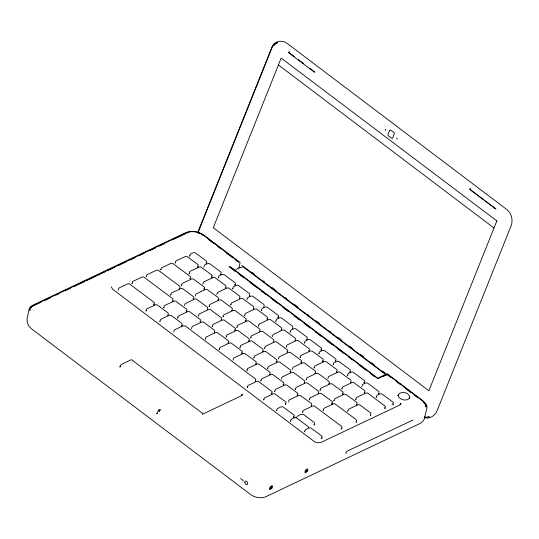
<?xml version="1.0" encoding="UTF-8"?>
<svg xmlns="http://www.w3.org/2000/svg" width="539" height="539" viewBox="0 0 539 539"><rect width="100%" height="100%" fill="white"/><g stroke="black" fill="none" stroke-linecap="round" stroke-linejoin="round"><path stroke-width="0.81" d="M167.973 314.992L167.966 315.531L168.323 313.307L167.892 312.782L157.058 304.784L155.421 304.831L146.682 308.975L145.894 311.07L146.332 310.666M172.749 300.87L172.743 301.409L173.1 299.185L172.669 298.66L143.745 276.985L142.114 277.026L132.634 281.526L131.846 283.615L132.284 283.211M179.635 288.345L179.628 288.877L179.986 286.654L179.554 286.128L158.156 270.147L156.526 270.194L147.046 274.688L146.258 276.783L146.696 276.372M181.832 325.475L181.825 326.007L182.182 323.784L181.751 323.259L170.917 315.268L169.28 315.308L160.541 319.459L159.753 321.547L160.191 321.143M207.36 309.305L207.353 309.844L207.71 307.621L207.272 307.095L196.331 299.017L194.7 299.064L185.221 303.558L184.432 305.647M214.333 332.314L214.327 332.853L214.684 330.629L214.246 330.104L203.311 322.026L201.674 322.073L192.194 326.567L191.406 328.662M218.127 299.711L218.12 300.25L218.477 298.027L218.039 297.501L207.097 289.423L205.467 289.47L195.987 293.964L195.199 296.059M220.761 274.055L220.754 274.587L221.111 272.363L220.673 271.838L209.395 263.51L207.764 263.551L204.638 265.033L203.85 267.128M221.219 319.789L221.212 320.328L221.569 318.098L221.138 317.572L210.197 309.501L208.559 309.541L199.08 314.042L198.291 316.13L198.736 315.726M225.693 287.705L225.693 288.237L226.043 286.014L225.612 285.488L214.758 277.477L213.121 277.524L203.641 282.018L202.853 284.114M228.192 342.797L228.186 343.336L228.543 341.113L228.112 340.587L217.17 332.509L215.533 332.556L206.06 337.05L205.265 339.139L205.709 338.735M231.986 310.194L231.979 310.733L232.336 308.51L231.905 307.985L220.963 299.906L219.326 299.953L209.846 304.447L209.058 306.536L209.503 306.132M239.585 298.202L239.579 298.741L239.936 296.517L239.498 295.992L228.644 287.981L227.007 288.021L217.534 292.522L216.739 294.611M248.937 340.749L248.937 341.288L249.287 339.065L248.856 338.539L237.915 330.461L236.284 330.508L226.804 335.002L226.016 337.097L226.454 336.693M249.476 295.77L249.469 296.309L249.826 294.085L249.395 293.56L238.11 285.225L236.48 285.272L233.353 286.755L232.565 288.843L233.003 288.439M253.471 308.706L253.465 309.245L253.822 307.021L253.391 306.496L242.53 298.485L240.899 298.525L231.42 303.026L230.631 305.114L231.069 304.71M255.365 381.08L255.358 381.619L255.715 379.395L255.284 378.87L185.531 326.122L183.145 325.792L174.4 329.942L173.612 332.031M255.917 363.758L255.91 364.297L256.268 362.073L255.83 361.548L244.888 353.469L243.257 353.517L233.778 358.011L232.989 360.106M259.704 331.155L259.704 331.694L260.054 329.47L259.623 328.945L248.681 320.867L247.051 320.914L237.571 325.408L236.783 327.503L237.221 327.099M262.803 351.233L262.796 351.772L263.153 349.548L262.715 349.023L251.774 340.944L250.143 340.992L240.663 345.486L239.875 347.574L240.313 347.17M269.776 374.241L269.769 374.78L270.127 372.557L269.695 372.031L258.754 363.953L257.116 364L247.637 368.494L246.849 370.589L247.293 370.178M273.569 341.638L273.563 342.177L273.92 339.954L273.482 339.429L262.54 331.35L260.91 331.397L251.43 335.891L250.642 337.987L251.08 337.576M281.25 329.713L281.243 330.252L281.601 328.022L281.163 327.503L270.308 319.486L268.671 319.533L259.198 324.027L258.403 326.122L258.848 325.718M292.549 328.345L292.549 328.884L292.899 326.654L292.468 326.135L281.19 317.801L279.552 317.842L276.433 319.324L275.638 321.419L276.083 321.015M295.136 340.217L295.129 340.749L295.487 338.526L295.055 338L284.194 329.989L282.564 330.036L273.084 334.53L272.296 336.626M304.38 382.677L304.38 383.216L304.73 380.992L304.299 380.467L293.357 372.388L291.727 372.436L282.247 376.929L281.459 379.025M306.913 339.199L306.907 339.738L307.257 337.515L306.826 336.99L295.547 328.655L293.917 328.702L290.791 330.185L289.995 332.273L290.44 331.869M309.022 350.714L309.022 351.253L309.373 349.029L308.941 348.504L298.087 340.493L296.45 340.54L286.97 345.034L286.182 347.123L286.627 346.718M311.36 405.685L311.353 406.224L311.71 404.001L311.272 403.475L300.331 395.397L298.7 395.444L289.221 399.938L288.432 402.033M314.129 424.611L314.122 425.15L314.48 422.926L314.042 422.401L303.855 414.693C301.16 413.413 297.258 415.549 296.079 418.136M315.153 373.082L315.147 373.621L315.497 371.398L315.066 370.872L304.124 362.794L302.494 362.841L293.014 367.335L292.226 369.431M318.246 393.16L318.239 393.699L318.596 391.476L318.158 390.95L307.217 382.872L305.586 382.919L296.106 387.413L295.318 389.502L295.756 389.097M329.012 383.566L329.006 384.105L329.363 381.881L328.925 381.356L317.983 373.278L316.353 373.325L306.873 377.819L306.085 379.914L306.523 379.503M335.629 360.921L335.622 361.453L335.979 359.23L335.541 358.704L324.262 350.377L322.632 350.417L319.506 351.9L318.717 353.995L319.155 353.591M336.801 371.721L336.794 372.26L337.151 370.037L336.713 369.511L325.859 361.501L324.229 361.541L314.749 366.042L313.961 368.13L314.399 367.726M349.986 371.775L349.979 372.314L350.337 370.091L349.905 369.565L338.62 361.231L336.99 361.278L333.863 362.76L333.075 364.849L333.513 364.445M350.687 382.225L350.687 382.764L351.037 380.541L350.606 380.015L339.745 371.998L338.115 372.045L328.635 376.539L327.847 378.634M356.185 421.848L356.178 422.387L356.528 420.164L356.097 419.638L334.941 403.832L333.304 403.879L323.831 408.373L323.036 410.469L323.481 410.064M356.73 404.533L356.73 405.065L357.081 402.842L356.65 402.316L345.708 394.245L344.071 394.285L334.598 398.786L333.803 400.875L334.247 400.47M364.58 392.729L364.573 393.261L364.923 391.038L364.492 390.512L353.638 382.501L352.001 382.549L342.528 387.042L341.733 389.138L342.177 388.734M370.596 415.01L370.589 415.549L370.94 413.325L370.509 412.8L359.567 404.722L357.936 404.769L348.457 409.263L347.668 411.358L348.106 410.954M378.701 393.497L378.701 394.029L379.052 391.806L378.621 391.28L367.342 382.953L365.705 382.993L362.585 384.475L361.79 386.571M29.948 310.087L29.861 310.498L30.373 308.234L31.585 306.624L33.229 305.546L186.811 232.68C192.127 230.631 198.379 231.777 203.041 234.91L238.703 261.887L238.622 262.298L235.314 259.798M118.169 290.103L118.957 288.015L127.703 283.864L129.333 283.824L154.026 302.298L154.464 302.824L154.107 305.047L153.676 303.983M120.136 366.331L119.968 367.16L120.325 365.53L121.679 364.283L131.482 359.634L202.617 413.42L202.442 414.248L240.731 396.084L242.085 394.844M160.083 409.849L160.164 409.438L159.261 411.372L159.989 410.199M238.939 268.031L240.084 262.5L203.641 234.943C198.588 231.548 191.81 230.301 186.043 232.518L32.367 305.431L30.595 306.597L29.281 308.348L27.017 319.048L27.368 322.78L28.991 326.196L31.282 328.642L251.033 494.822C255.21 497.686 260.842 498.676 265.626 496.83L420.279 423.364L421.922 422.28L424.2 419.403L427.05 407.167L426.625 405.038L423.6 401.279L387.157 373.722L377.738 378.189L230.665 266.967M246.923 299.704L247.711 297.609L250.837 296.127L252.474 296.086L263.753 304.414L264.184 304.939L263.834 307.163M242.099 394.871L242.267 394.043L241.91 395.673M242.894 481.3L243.082 480.404L240.589 478.517M400.639 404.809L400.976 403.159L399.439 405.2L321.123 442.357L317.451 442.782L314.864 442L112.772 289.328L111.277 286.869M158.776 410.893L159.039 409.707L156.667 413.804L157.314 413.352M398.267 394.817L398.058 395.727L398.045 395.377C399.089 400.046 406.898 401.703 409.822 397.957M409.674 398.267C410.745 392.85 401.272 390.512 398.422 394.501M197.638 232.733L271.959 47.048C274.142 40.816 282.348 39.616 287.179 43.443L507.044 209.705C511.558 213.505 513.209 220.155 511.167 225.666L436.893 411.237C434.818 415.906 429.314 419.389 424.213 417.577M198.035 232.572L272 47.776C273.071 45.323 275.146 43.133 277.848 42.594L275.658 43.713M289.072 52.579L289.43 51.69L288.446 52.593L314.318 72.152L314.938 72.138L309.629 68.13M496.756 221.138L428.869 390.755L213.269 227.714L281.156 58.097L497.086 221.078M30.285 308.652L31.498 307.041L33.142 305.957L40.742 302.352M270.74 487.135L271.036 487.613L270.423 488.482M306.105 470.399L306.455 470.81L305.876 471.706M271.13 487.465L271.784 486.623M306.55 470.662L307.203 469.819M234.586 270.908L238.11 268.112L243.298 266.946L386.274 375.077M273.825 45.559L275.2 44.171M161.107 269.54L160.669 269.945L161.457 267.849L170.937 263.355L172.568 263.308L190.321 276.534L190.752 277.059L190.402 279.283L189.971 278.225M175.519 262.702L175.081 263.106L175.869 261.011L185.349 256.517L186.979 256.47L197.833 264.487L198.271 265.013L197.914 267.236L197.49 266.172M189.93 255.863L189.485 256.268L190.28 254.179L193.407 252.697L195.037 252.65L206.316 260.984L206.747 261.509L206.397 263.733L205.965 262.668M189.405 273.206L188.967 273.61L189.755 271.515L199.235 267.021L200.865 266.973L211.726 274.984L212.157 275.51L211.8 277.74L211.376 276.675M171.011 294.766L170.573 295.17L171.362 293.075L180.841 288.581L182.472 288.533L193.413 296.612L193.845 297.137L193.494 299.361L193.063 298.296M181.778 285.171L181.34 285.576L182.128 283.48L191.608 278.986L193.238 278.939L204.18 287.017L204.611 287.543L204.261 289.766L203.83 288.702M164.125 307.291L163.688 307.695L164.476 305.606L173.956 301.106L175.586 301.065L186.528 309.137L186.959 309.662L186.609 311.886L186.177 310.828M218.645 277.578L218.207 277.983L218.996 275.894L222.122 274.412L223.752 274.364L235.031 282.699L235.469 283.224L235.112 285.448L234.687 284.383M177.985 317.774L177.547 318.178L178.335 316.083L187.815 311.589L189.445 311.542L200.387 319.62L200.825 320.146L200.468 322.369L200.036 321.305M212.595 326.21L212.15 326.614L212.945 324.518L222.418 320.025L224.056 319.984L234.997 328.056L235.428 328.581L235.071 330.805L234.647 329.747M223.362 316.615L222.917 317.02L223.712 314.931L233.185 310.43L234.822 310.39L245.764 318.461L246.195 318.987L245.845 321.21L245.413 320.153M244.962 315.214L244.517 315.618L245.306 313.523L254.785 309.029L256.423 308.988L267.277 316.999L267.708 317.525L267.357 319.748L266.926 318.684M261.725 310.154L261.28 310.558L262.075 308.47L265.195 306.987L266.832 306.94L278.111 315.275L278.542 315.8L278.191 318.023L277.76 316.959M219.568 349.218L219.13 349.622L219.919 347.534L229.398 343.033L231.029 342.993L241.971 351.064L242.402 351.59L242.051 353.813L241.62 352.755M254.179 357.653L253.734 358.058L254.523 355.969L264.002 351.468L265.639 351.428L276.581 359.5L277.012 360.025L276.655 362.255L276.231 361.191M264.945 348.059L264.501 348.464L265.289 346.375L274.769 341.874L276.406 341.834L287.348 349.912L287.779 350.438L287.422 352.661L286.997 351.596M268.038 368.137L267.593 368.541L268.388 366.446L277.861 361.952L279.498 361.905L290.44 369.983L290.871 370.509L290.521 372.732L290.09 371.674M247.583 387.231L247.145 387.635L247.933 385.547L256.672 381.396L258.309 381.356L271.723 391.301L272.155 391.826L271.804 394.049L271.373 392.992M278.804 358.543L278.36 358.947L279.155 356.858L288.628 352.358L290.265 352.317L301.207 360.389L301.638 360.914L301.288 363.138L300.856 362.08M261.152 380.662L260.708 381.066L261.503 378.978L270.976 374.477L272.613 374.437L283.554 382.515L283.986 383.04L283.629 385.264L283.204 384.199M304.798 342.73L304.36 343.134L305.148 341.046L308.274 339.563L309.905 339.516L321.183 347.85L321.621 348.376L321.264 350.599L320.833 349.535M300.513 357.222L300.068 357.626L300.863 355.538L310.336 351.037L311.973 350.997L322.827 359.008L323.259 359.533L322.908 361.757L322.477 360.692M264.029 399.668L263.584 400.073L264.379 397.984L273.118 393.834L274.755 393.793L285.582 401.784L286.02 402.31L285.663 404.533L285.239 403.468M275.011 391.146L274.573 391.55L275.362 389.461L284.841 384.961L286.472 384.92L297.413 392.992L297.845 393.517L297.494 395.741L297.063 394.683M276.931 410.334L276.494 410.738L277.282 408.65L281.19 406.797L282.827 406.75L293.768 414.828L294.2 415.353L293.843 417.577L293.418 416.512M309.622 399.581L309.177 399.985L309.965 397.897L319.445 393.396L321.082 393.355L332.024 401.427L332.455 401.953L332.098 404.176L331.674 403.118M320.388 389.987L319.944 390.391L320.732 388.302L330.212 383.802L331.849 383.761L342.791 391.84L343.222 392.365L342.865 394.588L342.44 393.524M290.905 420.898L290.46 421.303L291.255 419.214L295.722 417.253L308.288 426.753L308.645 427.636M302.844 412.194L302.399 412.598L303.188 410.502L312.667 406.008L314.304 405.961L341.686 426.477L342.117 427.003L341.766 429.226L341.335 428.161M347.877 375.306L347.433 375.71L348.221 373.615L351.347 372.132L352.984 372.092L364.263 380.426L364.694 380.952L364.337 383.175L363.913 382.111M304.872 431.463L304.434 431.867L305.222 429.778L309.13 427.926L310.76 427.878L321.702 435.957L322.14 436.482L321.783 438.706L321.359 437.641M356.063 399.231L355.625 399.635L356.414 397.546L365.893 393.052L367.524 393.005L384.92 405.961L385.351 406.487L385.001 408.71L384.57 407.652M376.593 397.021L376.148 397.425L376.943 395.336L380.062 393.854L381.7 393.807L392.978 402.141L393.409 402.667L393.059 404.89L392.628 403.826M385.547 130.377L385.803 129.744L385.284 129.353M396.974 139.015L397.23 138.388L396.711 137.997M44.548 300.546L49.871 298.02M55.948 295.136L58.994 293.694M65.078 290.811L70.393 288.284M74.2 286.478L84.845 281.432M86.361 280.711L96.245 276.022M97.768 275.294L105.368 271.69M106.89 270.969L114.497 267.364M118.297 265.559L125.897 261.954M129.697 260.148L135.019 257.622M138.826 255.816L144.149 253.296M150.226 250.406L155.549 247.886M159.349 246.08L164.671 243.554M172.278 239.949L185.962 233.454M383.525 376.337L387.15 374.618L391.112 377.617M186.723 233.097L188.859 232.383M428.539 416.883L429.206 416.762L426.14 417.199L424.516 416.863M412.901 420.076L347.076 451.156L345.984 452.234L346.038 453.737M307.594 468.95C306.105 469.045 304.528 471.039 305.236 472.46L304.993 472.171C306.523 473.127 308.476 470.594 307.749 469.206M272.175 485.754C270.679 485.848 269.102 487.842 269.817 489.271L269.567 488.974C271.104 489.938 273.057 487.397 272.33 486.01M197.954 232.902L200.11 233.751M201.539 234.465L202.954 235.327M289.733 53.078L294.375 56.588M298.357 59.6L303.659 63.615M483.975 199.969L470.042 189.438L470.399 188.542L470.021 188.717L469.759 189.384L495.914 208.997L485.302 200.973M278.407 64.963L494.007 228.004M208.236 239.323L214.178 243.817M217.487 246.316L220.788 248.816M226.07 252.811L229.371 255.304M230.692 256.308L232.013 257.305M251.922 272.31L254.603 274.338M263.301 280.913L264.636 281.924M271.993 287.489L276.008 290.528M285.38 297.609L286.714 298.619M294.072 304.185L298.087 307.223M307.459 314.304L308.793 315.315M316.15 320.88L319.499 323.413M329.531 331L330.872 332.011M338.229 337.576L341.578 340.109M349.609 346.179L352.284 348.201M360.308 354.278L363.657 356.805M371.688 362.875L374.362 364.903M382.387 370.973L385.068 372.995M396.394 381.612L399.695 384.112M405.645 388.606L410.927 392.601M414.228 395.1L417.53 397.593M241.89 265.35L386.402 374.639M229.284 266.354L377.812 378.674L387.231 374.207L422.899 401.178L425.702 404.648L426.005 407.026L425.615 405.065M229.203 266.765L235.22 271.319M239.235 274.358L243.918 277.902M249.941 282.449L257.298 288.015M261.314 291.053L265.996 294.597M272.02 299.152L277.369 303.194M282.726 307.243L288.075 311.293M294.099 315.847L299.448 319.89M304.804 323.939L310.154 327.988M315.51 332.037L321.527 336.592M326.883 340.635L332.233 344.684M337.589 348.733L343.606 353.288M348.288 356.825L352.304 359.863M359.668 365.429L365.685 369.983M370.367 373.527L374.383 376.559M306.523 470.864L306.927 471.207M271.104 487.667L271.508 488.011M423.358 402.101L425.224 404.418M389.582 130.472L388.019 134.379A1.051 0.802 79.3 0 0 388.39 135.821L391.59 138.24A1.051 0.802 79.3 0 0 392.675 137.896L394.245 133.989A1.051 0.802 79.3 0 0 393.868 132.547L390.667 130.128A1.051 0.802 79.3 0 0 389.582 130.472M244.895 482.311A1.961 1.233 64.6 0 0 247.024 484.723A1.961 1.233 64.6 0 0 246.95 481.691A1.961 1.233 64.6 0 0 244.895 482.311"/></g></svg>
